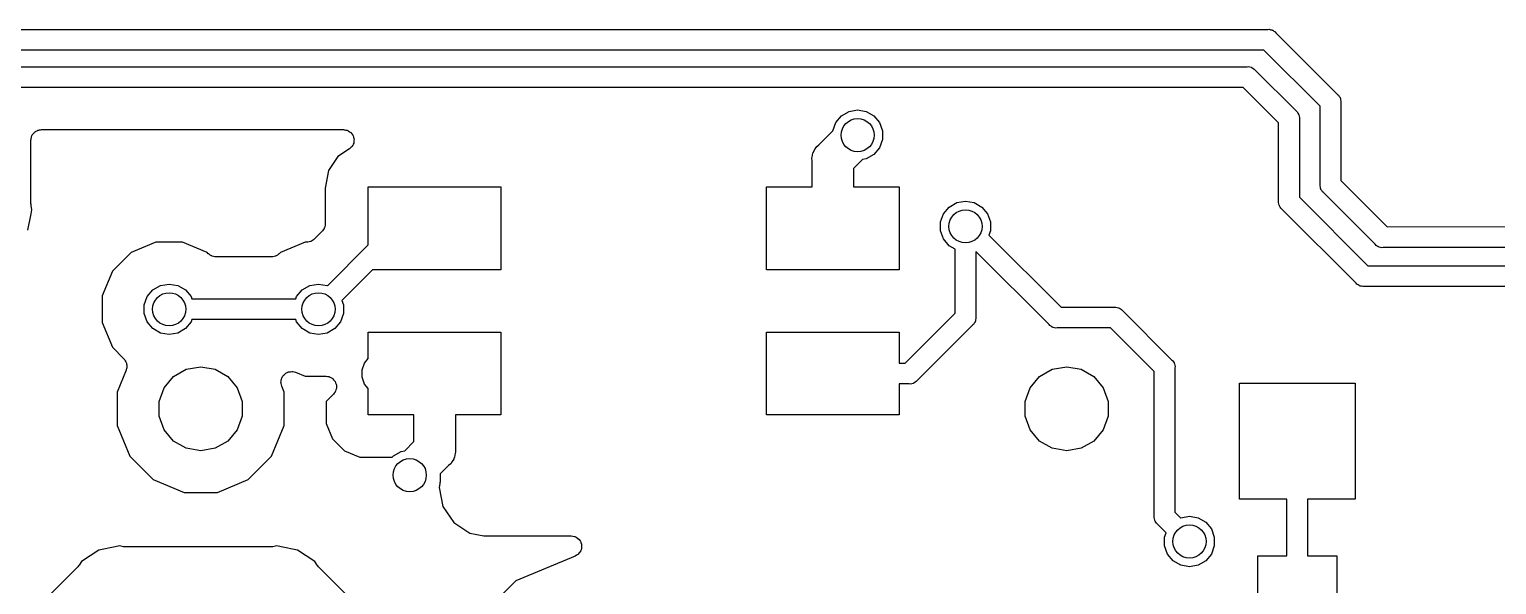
# Model space of a CAD drawing. Extents: x 61 to 194, y -153 to -61.
# Drawn here: x 119.71 to 137.4, y -67.92 to -61.22 of the extents above; entities that cross this region are included whole.
import ezdxf

# ---------------------------------------------------------------- set-up
doc = ezdxf.new("R2010")
doc.units = 0
doc.header["$MEASUREMENT"] = 0
doc.layers.add('BLACK', color=7, linetype='CONTINUOUS')

msp = doc.modelspace()

# ---------------------------------------------------------------- linework, layer by layer
at = {"layer": 'BLACK', "linetype": 'CONTINUOUS'}
for p, q in [((119.155, -61.225), (134.645, -61.225)), ((134.645, -61.225), (134.661, -61.2236)), ((134.661, -61.2236), (134.677, -61.2278)), ((134.677, -61.2278), (134.693, -61.2307)), ((134.693, -61.2307), (134.698, -61.2335)), ((134.698, -61.2335), (134.704, -61.235)), ((134.704, -61.235), (134.717, -61.2445)), ((134.717, -61.2445), (134.732, -61.2528)), ((134.732, -61.2528), (134.742, -61.2655)), ((134.742, -61.2655), (135.485, -62.0078)), ((134.598, -61.475), (119.202, -61.475)), ((135.275, -62.1518), (134.598, -61.475)), ((119.505, -61.675), (134.395, -61.675)), ((134.395, -61.675), (134.411, -61.6736)), ((134.411, -61.6736), (134.427, -61.6778)), ((134.427, -61.6778), (134.443, -61.6807)), ((134.443, -61.6807), (134.448, -61.6835)), ((134.448, -61.6835), (134.454, -61.685)), ((134.454, -61.685), (134.467, -61.6945)), ((134.467, -61.6945), (134.482, -61.7028)), ((134.482, -61.7028), (134.492, -61.7155)), ((134.492, -61.7155), (134.985, -62.2078)), ((134.348, -61.925), (119.552, -61.925)), ((134.775, -62.3518), (134.348, -61.925)), ((135.485, -62.0078), (135.497, -62.0184)), ((135.497, -62.0184), (135.506, -62.0328)), ((135.506, -62.0328), (135.515, -62.0464)), ((135.515, -62.0464), (135.516, -62.0517)), ((135.516, -62.0517), (135.519, -62.0566)), ((135.519, -62.0566), (135.522, -62.0729)), ((135.522, -62.0729), (135.526, -62.0889)), ((129.504, -62.2666), (129.596, -62.2137)), ((129.596, -62.2137), (129.7, -62.1954)), ((129.7, -62.1954), (129.804, -62.2137)), ((129.804, -62.2137), (129.896, -62.2666)), ((134.985, -62.2078), (134.997, -62.2184)), ((134.997, -62.2184), (135.006, -62.2328)), ((135.006, -62.2328), (135.015, -62.2464)), ((135.015, -62.2464), (135.016, -62.2517)), ((135.016, -62.2517), (135.019, -62.2566)), ((135.019, -62.2566), (135.022, -62.2729)), ((135.275, -63.0945), (135.275, -62.1518)), ((135.526, -62.0889), (135.525, -62.1054)), ((135.525, -62.1054), (135.525, -63.0482)), ((119.807, -62.4462), (119.817, -62.4407)), ((119.817, -62.4407), (119.828, -62.4387)), ((119.828, -62.4387), (119.838, -62.4349)), ((119.838, -62.4349), (119.849, -62.4349)), ((119.849, -62.4349), (119.86, -62.433)), ((119.86, -62.433), (123.503, -62.433)), ((123.503, -62.433), (123.509, -62.4342)), ((123.509, -62.4342), (123.516, -62.4338)), ((123.516, -62.4338), (123.531, -62.438)), ((123.531, -62.438), (123.546, -62.4407)), ((123.546, -62.4407), (123.552, -62.4441)), ((129.4, -62.4461), (129.436, -62.3477)), ((129.436, -62.3477), (129.504, -62.2666)), ((129.896, -62.2666), (129.964, -62.3477)), ((129.964, -62.3477), (130, -62.4471)), ((134.775, -63.2945), (134.775, -62.3518)), ((135.022, -62.2729), (135.026, -62.2889)), ((135.026, -62.2889), (135.025, -62.3054)), ((135.025, -62.3054), (135.025, -63.2482)), ((119.733, -62.56), (119.735, -62.5491)), ((119.733, -63.3252), (119.733, -62.56)), ((119.735, -62.5379), (119.739, -62.5275)), ((119.735, -62.5491), (119.735, -62.5379)), ((119.739, -62.5275), (119.741, -62.5166)), ((119.741, -62.5166), (119.746, -62.5069)), ((119.746, -62.5069), (119.75, -62.4965)), ((119.75, -62.4965), (119.757, -62.488)), ((119.757, -62.488), (119.763, -62.4784)), ((119.763, -62.4784), (119.771, -62.4712)), ((119.771, -62.4712), (119.778, -62.4627)), ((119.778, -62.4627), (119.788, -62.4572)), ((119.788, -62.4572), (119.796, -62.45)), ((119.796, -62.45), (119.807, -62.4462)), ((123.552, -62.4441), (123.559, -62.4461)), ((123.559, -62.4461), (123.571, -62.4551)), ((123.571, -62.4551), (123.584, -62.4627)), ((123.584, -62.4627), (123.589, -62.4681)), ((123.589, -62.4681), (123.594, -62.4722)), ((123.594, -62.4722), (123.603, -62.4848)), ((123.603, -62.4848), (123.613, -62.4965)), ((123.613, -62.4965), (123.615, -62.5031)), ((123.618, -62.6092), (123.613, -62.6235)), ((123.615, -62.5031), (123.619, -62.5088)), ((123.625, -62.5955), (123.618, -62.6092)), ((123.619, -62.5088), (123.622, -62.5236)), ((123.622, -62.5236), (123.628, -62.5379)), ((123.628, -62.5821), (123.625, -62.5886)), ((123.625, -62.5886), (123.625, -62.5955)), ((123.628, -62.5379), (123.628, -62.5449)), ((123.628, -62.5449), (123.629, -62.5517)), ((123.629, -62.5517), (123.628, -62.5668)), ((123.628, -62.5668), (123.628, -62.5821)), ((129.206, -62.6368), (129.231, -62.6155)), ((129.231, -62.6155), (129.4, -62.4461)), ((130, -62.5529), (129.964, -62.6523)), ((130, -62.4471), (130, -62.5529)), ((123.434, -62.7588), (123.321, -62.9268)), ((123.573, -62.6656), (123.434, -62.7588)), ((123.578, -62.6608), (123.573, -62.6656)), ((123.584, -62.6573), (123.578, -62.6608)), ((123.594, -62.6456), (123.584, -62.6573)), ((123.605, -62.6351), (123.594, -62.6456)), ((123.608, -62.6288), (123.605, -62.6351)), ((123.613, -62.6235), (123.608, -62.6288)), ((129.147, -62.7779), (129.156, -62.7458)), ((129.15, -62.8109), (129.147, -62.7779)), ((129.156, -62.7458), (129.161, -62.7132)), ((129.161, -62.7132), (129.167, -62.7035)), ((129.167, -62.7035), (129.17, -62.6927)), ((129.17, -62.6927), (129.189, -62.6655)), ((129.189, -62.6655), (129.206, -62.6368)), ((129.759, -62.7942), (129.65, -62.9036)), ((129.804, -62.7863), (129.759, -62.7942)), ((129.896, -62.7334), (129.804, -62.7863)), ((129.964, -62.6523), (129.896, -62.7334)), ((123.321, -62.9268), (123.28, -63.1375)), ((129.15, -63.125), (129.15, -62.8109)), ((129.65, -62.9036), (129.65, -63.125)), ((123.28, -63.1375), (123.28, -63.5726)), ((123.8, -63.8232), (123.8, -63.125)), ((123.8, -63.125), (125.4, -63.125)), ((125.4, -63.125), (125.4, -64.125)), ((128.6, -64.125), (128.6, -63.125)), ((128.6, -63.125), (129.15, -63.125)), ((129.65, -63.125), (130.2, -63.125)), ((130.2, -63.125), (130.2, -64.125)), ((135.274, -63.1111), (135.275, -63.0945)), ((135.278, -63.1271), (135.274, -63.1111)), ((135.281, -63.1434), (135.278, -63.1271)), ((135.284, -63.1482), (135.281, -63.1434)), ((135.285, -63.1536), (135.284, -63.1482)), ((135.525, -63.0482), (136.083, -63.6067)), ((119.735, -63.3374), (119.733, -63.3252)), ((130.804, -63.3666), (130.896, -63.3137)), ((130.896, -63.3137), (131, -63.2954)), ((131, -63.2954), (131.104, -63.3137)), ((131.104, -63.3137), (131.196, -63.3666)), ((134.774, -63.3111), (134.775, -63.2945)), ((134.778, -63.3271), (134.774, -63.3111)), ((135.025, -63.2482), (135.852, -64.075)), ((135.294, -63.1672), (135.285, -63.1536)), ((135.303, -63.1816), (135.294, -63.1672)), ((135.315, -63.1922), (135.303, -63.1816)), ((135.94, -63.8164), (135.315, -63.1922)), ((119.696, -63.647), (119.735, -63.4501)), ((119.735, -63.3499), (119.735, -63.3374)), ((119.745, -63.4), (119.735, -63.3499)), ((119.735, -63.4501), (119.745, -63.4)), ((119.735, -63.4501), (119.735, -63.4501)), ((130.7, -63.5471), (130.736, -63.4477)), ((130.736, -63.4477), (130.804, -63.3666)), ((131.196, -63.3666), (131.264, -63.4477)), ((131.264, -63.4477), (131.3, -63.5471)), ((134.781, -63.3434), (134.778, -63.3271)), ((134.784, -63.3482), (134.781, -63.3434)), ((134.785, -63.3536), (134.784, -63.3482)), ((134.794, -63.3672), (134.785, -63.3536)), ((134.803, -63.3816), (134.794, -63.3672)), ((134.815, -63.3922), (134.803, -63.3816)), ((135.708, -64.2845), (134.815, -63.3922)), ((123.242, -63.6624), (123.15, -63.7548)), ((123.246, -63.6579), (123.242, -63.6624)), ((123.25, -63.6543), (123.246, -63.6579)), ((123.258, -63.6399), (123.25, -63.6543)), ((123.268, -63.6263), (123.258, -63.6399)), ((123.269, -63.6209), (123.268, -63.6263)), ((123.272, -63.6161), (123.269, -63.6209)), ((123.275, -63.5997), (123.272, -63.6161)), ((123.279, -63.5837), (123.275, -63.5997)), ((123.28, -63.5726), (123.279, -63.5781)), ((123.279, -63.5781), (123.279, -63.5837)), ((130.7, -63.6529), (130.7, -63.5471)), ((130.736, -63.7523), (130.7, -63.6529)), ((131.3, -63.6529), (131.281, -63.7045)), ((131.3, -63.5471), (131.3, -63.6529)), ((136.083, -63.6067), (153.389, -63.575)), ((121.239, -63.792), (120.942, -63.915)), ((121.561, -63.792), (121.239, -63.792)), ((121.858, -63.915), (121.561, -63.792)), ((123.039, -63.792), (122.742, -63.915)), ((123.06, -63.792), (123.039, -63.792)), ((123.066, -63.791), (123.06, -63.792)), ((123.071, -63.7915), (123.066, -63.791)), ((123.087, -63.7872), (123.071, -63.7915)), ((123.104, -63.7843), (123.087, -63.7872)), ((123.108, -63.7815), (123.104, -63.7843)), ((123.114, -63.7801), (123.108, -63.7815)), ((123.127, -63.7706), (123.114, -63.7801)), ((123.142, -63.7623), (123.127, -63.7706)), ((123.145, -63.758), (123.142, -63.7623)), ((123.15, -63.7548), (123.145, -63.758)), ((123.308, -64.3157), (123.8, -63.8232)), ((130.804, -63.8334), (130.736, -63.7523)), ((130.875, -63.8742), (130.804, -63.8334)), ((131.281, -63.7045), (132.152, -64.575)), ((135.95, -63.8292), (135.94, -63.8164)), ((135.965, -63.8374), (135.95, -63.8292)), ((135.978, -63.8468), (135.965, -63.8374)), ((135.984, -63.8483), (135.978, -63.8468)), ((135.989, -63.8512), (135.984, -63.8483)), ((136.005, -63.854), (135.989, -63.8512)), ((136.021, -63.8582), (136.005, -63.854)), ((136.037, -63.8568), (136.021, -63.8582)), ((153.4, -63.825), (136.037, -63.8568)), ((120.942, -63.915), (120.715, -64.1423)), ((121.872, -63.9298), (121.858, -63.915)), ((121.877, -63.933), (121.872, -63.9298)), ((121.881, -63.9373), (121.877, -63.933)), ((121.895, -63.9456), (121.881, -63.9373)), ((121.909, -63.9551), (121.895, -63.9456)), ((121.914, -63.9565), (121.909, -63.9551)), ((121.919, -63.9593), (121.914, -63.9565)), ((121.935, -63.9622), (121.919, -63.9593)), ((121.951, -63.9665), (121.935, -63.9622)), ((121.957, -63.966), (121.951, -63.9665)), ((121.962, -63.967), (121.957, -63.966)), ((122.638, -63.967), (121.962, -63.967)), ((122.643, -63.966), (122.638, -63.967)), ((122.649, -63.9665), (122.643, -63.966)), ((122.665, -63.9622), (122.649, -63.9665)), ((122.681, -63.9593), (122.665, -63.9622)), ((122.686, -63.9565), (122.681, -63.9593)), ((122.691, -63.9551), (122.686, -63.9565)), ((122.705, -63.9456), (122.691, -63.9551)), ((122.719, -63.9373), (122.705, -63.9456)), ((122.723, -63.933), (122.719, -63.9373)), ((122.728, -63.9298), (122.723, -63.933)), ((122.742, -63.915), (122.728, -63.9298)), ((130.875, -64.6482), (130.875, -63.8742)), ((132.008, -64.7845), (131.125, -63.9018)), ((131.125, -63.9018), (131.125, -64.6946)), ((120.715, -64.1423), (120.592, -64.4393)), ((123.852, -64.125), (123.481, -64.4955)), ((125.4, -64.125), (123.852, -64.125)), ((130.2, -64.125), (128.6, -64.125)), ((135.852, -64.075), (153.095, -64.075)), ((121.136, -64.4477), (121.204, -64.3666)), ((121.204, -64.3666), (121.296, -64.3137)), ((121.296, -64.3137), (121.4, -64.2954)), ((121.4, -64.2954), (121.504, -64.3137)), ((121.504, -64.3137), (121.596, -64.3666)), ((121.596, -64.3666), (121.664, -64.4477)), ((122.936, -64.4477), (123.004, -64.3666)), ((123.004, -64.3666), (123.096, -64.3137)), ((123.096, -64.3137), (123.2, -64.2954)), ((123.2, -64.2954), (123.304, -64.3137)), ((123.304, -64.3137), (123.308, -64.3157)), ((135.718, -64.2972), (135.708, -64.2845)), ((135.733, -64.3055), (135.718, -64.2972)), ((135.746, -64.315), (135.733, -64.3055)), ((135.752, -64.3165), (135.746, -64.315)), ((135.757, -64.3193), (135.752, -64.3165)), ((135.773, -64.3222), (135.757, -64.3193)), ((135.789, -64.3264), (135.773, -64.3222)), ((135.805, -64.325), (135.789, -64.3264)), ((153.048, -64.325), (135.805, -64.325)), ((120.592, -64.4393), (120.592, -64.7607)), ((121.1, -64.5471), (121.136, -64.4477)), ((121.1, -64.6529), (121.1, -64.5471)), ((121.664, -64.4477), (121.674, -64.475)), ((121.674, -64.475), (122.926, -64.475)), ((122.926, -64.475), (122.936, -64.4477)), ((123.481, -64.4955), (123.5, -64.5471)), ((123.5, -64.5471), (123.5, -64.6529)), ((121.136, -64.7523), (121.1, -64.6529)), ((121.674, -64.725), (121.664, -64.7523)), ((122.926, -64.725), (121.674, -64.725)), ((122.936, -64.7523), (122.926, -64.725)), ((123.5, -64.6529), (123.464, -64.7523)), ((130.273, -65.25), (130.875, -64.6482)), ((131.122, -64.7271), (131.119, -64.7434)), ((131.126, -64.7111), (131.122, -64.7271)), ((131.125, -64.6946), (131.126, -64.7111)), ((132.152, -64.575), (132.795, -64.575)), ((132.795, -64.575), (132.811, -64.5736)), ((132.811, -64.5736), (132.827, -64.5778)), ((132.827, -64.5778), (132.843, -64.5807)), ((132.843, -64.5807), (132.848, -64.5835)), ((132.848, -64.5835), (132.854, -64.585)), ((132.854, -64.585), (132.867, -64.5945)), ((132.867, -64.5945), (132.882, -64.6028)), ((132.882, -64.6028), (132.892, -64.6155)), ((132.892, -64.6155), (133.485, -65.2078)), ((120.592, -64.7607), (120.715, -65.0577)), ((121.204, -64.8334), (121.136, -64.7523)), ((121.296, -64.8863), (121.204, -64.8334)), ((121.4, -64.9046), (121.296, -64.8863)), ((121.504, -64.8863), (121.4, -64.9046)), ((121.596, -64.8334), (121.504, -64.8863)), ((121.664, -64.7523), (121.596, -64.8334)), ((123.004, -64.8334), (122.936, -64.7523)), ((123.096, -64.8863), (123.004, -64.8334)), ((123.2, -64.9046), (123.096, -64.8863)), ((123.304, -64.8863), (123.2, -64.9046)), ((123.396, -64.8334), (123.304, -64.8863)), ((123.464, -64.7523), (123.396, -64.8334)), ((123.8, -65.1946), (123.8, -64.875)), ((123.8, -64.875), (125.4, -64.875)), ((125.4, -64.875), (125.4, -65.875)), ((128.6, -65.875), (128.6, -64.875)), ((128.6, -64.875), (130.2, -64.875)), ((130.2, -64.875), (130.2, -65.25)), ((131.085, -64.7922), (130.417, -65.4595)), ((131.097, -64.7816), (131.085, -64.7922)), ((131.106, -64.7672), (131.097, -64.7816)), ((131.115, -64.7536), (131.106, -64.7672)), ((131.116, -64.7482), (131.115, -64.7536)), ((131.119, -64.7434), (131.116, -64.7482)), ((132.018, -64.7972), (132.008, -64.7845)), ((132.033, -64.8055), (132.018, -64.7972)), ((132.046, -64.815), (132.033, -64.8055)), ((132.052, -64.8165), (132.046, -64.815)), ((132.057, -64.8193), (132.052, -64.8165)), ((132.073, -64.8222), (132.057, -64.8193)), ((132.089, -64.8264), (132.073, -64.8222)), ((132.105, -64.825), (132.089, -64.8264)), ((132.748, -64.825), (132.105, -64.825)), ((133.275, -65.3518), (132.748, -64.825)), ((120.715, -65.0577), (120.854, -65.1967)), ((120.854, -65.1967), (120.859, -65.2035)), ((120.859, -65.2035), (120.865, -65.2092)), ((120.865, -65.2092), (120.871, -65.2215)), ((120.871, -65.2215), (120.879, -65.2328)), ((120.879, -65.2328), (120.881, -65.2409)), ((120.881, -65.2409), (120.885, -65.2483)), ((120.885, -65.2483), (120.887, -65.262)), ((120.887, -65.262), (120.891, -65.2754)), ((123.725, -65.3309), (123.755, -65.2481)), ((123.755, -65.2481), (123.8, -65.1946)), ((130.2, -65.25), (130.273, -65.25)), ((133.485, -65.2078), (133.497, -65.2184)), ((133.497, -65.2184), (133.506, -65.2328)), ((133.506, -65.2328), (133.515, -65.2464)), ((133.515, -65.2464), (133.516, -65.2518)), ((133.516, -65.2518), (133.519, -65.2566)), ((133.519, -65.2566), (133.522, -65.2729)), ((120.882, -65.3351), (120.772, -65.5995)), ((120.883, -65.3269), (120.882, -65.3351)), ((120.887, -65.3194), (120.883, -65.3269)), ((120.888, -65.3055), (120.887, -65.3194)), ((120.891, -65.292), (120.888, -65.3055)), ((120.891, -65.2754), (120.89, -65.2837)), ((120.89, -65.2837), (120.891, -65.292)), ((121.34, -65.5461), (121.454, -65.4111)), ((121.454, -65.4111), (121.606, -65.3229)), ((121.606, -65.3229), (121.78, -65.2923)), ((121.78, -65.2923), (121.954, -65.3229)), ((121.954, -65.3229), (122.106, -65.4111)), ((122.106, -65.4111), (122.22, -65.5461)), ((122.751, -65.4499), (122.753, -65.4447)), ((122.753, -65.4447), (122.754, -65.4392)), ((122.754, -65.4392), (122.761, -65.4245)), ((122.761, -65.4245), (122.768, -65.4091)), ((122.768, -65.4091), (122.772, -65.405)), ((122.772, -65.405), (122.774, -65.4001)), ((122.774, -65.4001), (122.786, -65.3888)), ((122.786, -65.3888), (122.798, -65.3766)), ((122.798, -65.3766), (122.803, -65.374)), ((122.803, -65.374), (122.807, -65.3703)), ((122.807, -65.3703), (122.822, -65.3639)), ((122.822, -65.3639), (122.837, -65.3562)), ((122.837, -65.3562), (122.842, -65.3555)), ((122.842, -65.3555), (122.847, -65.3534)), ((122.847, -65.3534), (122.864, -65.3527)), ((122.864, -65.3527), (122.88, -65.3505)), ((122.88, -65.3505), (122.886, -65.3517)), ((122.886, -65.3517), (122.891, -65.3515)), ((122.891, -65.3515), (122.907, -65.3564)), ((122.907, -65.3564), (122.923, -65.36)), ((122.923, -65.36), (123.039, -65.408)), ((123.039, -65.408), (123.291, -65.408)), ((123.291, -65.408), (123.307, -65.4109)), ((123.307, -65.4109), (123.324, -65.4123)), ((123.324, -65.4123), (123.329, -65.4147)), ((123.329, -65.4147), (123.334, -65.4157)), ((123.334, -65.4157), (123.349, -65.424)), ((123.349, -65.424), (123.364, -65.431)), ((123.364, -65.431), (123.368, -65.4349)), ((123.368, -65.4349), (123.372, -65.4377)), ((123.372, -65.4377), (123.383, -65.4504)), ((123.725, -65.4191), (123.725, -65.3309)), ((123.755, -65.5019), (123.725, -65.4191)), ((131.78, -65.5461), (131.894, -65.4111)), ((131.894, -65.4111), (132.046, -65.3229)), ((132.046, -65.3229), (132.22, -65.2923)), ((132.22, -65.2923), (132.394, -65.3229)), ((132.394, -65.3229), (132.546, -65.4111)), ((132.546, -65.4111), (132.66, -65.5461)), ((133.275, -67.0946), (133.275, -65.3518)), ((133.522, -65.2729), (133.526, -65.2889)), ((133.526, -65.2889), (133.525, -65.3054)), ((133.525, -65.3054), (133.525, -67.0482)), ((120.772, -65.5995), (120.772, -66.0005)), ((121.28, -65.7118), (121.34, -65.5461)), ((122.22, -65.5461), (122.28, -65.7118)), ((122.748, -65.4829), (122.75, -65.4665)), ((122.749, -65.4884), (122.748, -65.4829)), ((122.749, -65.4939), (122.749, -65.4884)), ((122.754, -65.5098), (122.749, -65.4939)), ((122.75, -65.4665), (122.751, -65.4499)), ((122.758, -65.526), (122.754, -65.5098)), ((122.788, -65.5995), (122.758, -65.526)), ((122.788, -66.0005), (122.788, -65.5995)), ((123.381, -65.6248), (123.292, -65.7134)), ((123.39, -65.6112), (123.381, -65.6248)), ((123.383, -65.4504), (123.395, -65.4622)), ((123.401, -65.5985), (123.39, -65.6112)), ((123.395, -65.4622), (123.397, -65.4672)), ((123.397, -65.4672), (123.401, -65.4715)), ((123.401, -65.4715), (123.406, -65.4871)), ((123.403, -65.5932), (123.401, -65.5985)), ((123.406, -65.5887), (123.403, -65.5932)), ((123.406, -65.4871), (123.413, -65.5021)), ((123.41, -65.5726), (123.406, -65.5887)), ((123.416, -65.5571), (123.41, -65.5726)), ((123.413, -65.5021), (123.414, -65.5077)), ((123.414, -65.5077), (123.416, -65.5129)), ((123.416, -65.5129), (123.416, -65.5295)), ((123.416, -65.5295), (123.417, -65.5461)), ((123.417, -65.5461), (123.416, -65.5515)), ((123.416, -65.5515), (123.416, -65.5571)), ((123.8, -65.5554), (123.755, -65.5019)), ((123.8, -65.875), (123.8, -65.5554)), ((130.32, -65.5), (130.2, -65.5)), ((130.2, -65.5), (130.2, -65.875)), ((130.336, -65.5014), (130.32, -65.5)), ((130.352, -65.4972), (130.336, -65.5014)), ((130.368, -65.4943), (130.352, -65.4972)), ((130.373, -65.4915), (130.368, -65.4943)), ((130.379, -65.49), (130.373, -65.4915)), ((130.392, -65.4805), (130.379, -65.49)), ((130.407, -65.4722), (130.392, -65.4805)), ((130.417, -65.4595), (130.407, -65.4722)), ((131.72, -65.7118), (131.78, -65.5461)), ((132.66, -65.5461), (132.72, -65.7118)), ((134.302, -66.8885), (134.302, -65.4915)), ((134.302, -65.4915), (135.698, -65.4915)), ((135.698, -65.4915), (135.698, -66.8885)), ((121.28, -65.8882), (121.28, -65.7118)), ((122.28, -65.7118), (122.28, -65.8882)), ((123.292, -65.7134), (123.292, -65.976)), ((131.72, -65.8882), (131.72, -65.7118)), ((132.72, -65.7118), (132.72, -65.8882)), ((121.34, -66.0539), (121.28, -65.8882)), ((122.28, -65.8882), (122.22, -66.0539)), ((123.292, -65.976), (123.369, -66.1628)), ((124.35, -65.875), (123.8, -65.875)), ((124.35, -66.1964), (124.35, -65.875)), ((125.4, -65.875), (124.85, -65.875)), ((124.85, -65.875), (124.85, -66.2891)), ((130.2, -65.875), (128.6, -65.875)), ((131.78, -66.0539), (131.72, -65.8882)), ((132.72, -65.8882), (132.66, -66.0539)), ((120.772, -66.0005), (120.925, -66.371)), ((121.454, -66.1889), (121.34, -66.0539)), ((122.22, -66.0539), (122.106, -66.1889)), ((122.635, -66.371), (122.788, -66.0005)), ((131.894, -66.1889), (131.78, -66.0539)), ((132.66, -66.0539), (132.546, -66.1889)), ((121.606, -66.2771), (121.454, -66.1889)), ((121.78, -66.3077), (121.606, -66.2771)), ((121.954, -66.2771), (121.78, -66.3077)), ((122.106, -66.1889), (121.954, -66.2771)), ((123.369, -66.1628), (123.512, -66.3057)), ((123.512, -66.3057), (123.699, -66.383)), ((124.104, -66.3666), (124.196, -66.3137)), ((124.196, -66.3137), (124.241, -66.3058)), ((124.241, -66.3058), (124.35, -66.1964)), ((124.853, -66.3221), (124.844, -66.3542)), ((124.85, -66.2891), (124.853, -66.3221)), ((132.046, -66.2771), (131.894, -66.1889)), ((132.22, -66.3077), (132.046, -66.2771)), ((132.394, -66.2771), (132.22, -66.3077)), ((132.546, -66.1889), (132.394, -66.2771)), ((120.925, -66.371), (121.209, -66.6545)), ((122.351, -66.6545), (122.635, -66.371)), ((123.699, -66.383), (124.09, -66.383)), ((124.09, -66.383), (124.104, -66.3666)), ((124.769, -66.4845), (124.667, -66.5866)), ((124.794, -66.4632), (124.769, -66.4845)), ((124.811, -66.4345), (124.794, -66.4632)), ((124.83, -66.4073), (124.811, -66.4345)), ((124.833, -66.3965), (124.83, -66.4073)), ((124.839, -66.3868), (124.833, -66.3965)), ((124.844, -66.3542), (124.839, -66.3868)), ((121.209, -66.6545), (121.579, -66.808)), ((121.981, -66.808), (122.351, -66.6545)), ((124.667, -66.6801), (124.665, -66.6924)), ((124.667, -66.5866), (124.667, -66.6801)), ((121.579, -66.808), (121.981, -66.808)), ((124.665, -66.7048), (124.656, -66.75)), ((124.656, -66.75), (124.701, -66.9775)), ((124.665, -66.6924), (124.665, -66.7048)), ((124.701, -66.9775), (124.83, -67.1703)), ((134.875, -66.8885), (134.302, -66.8885)), ((134.875, -67.575), (134.875, -66.8885)), ((135.698, -66.8885), (135.125, -66.8885)), ((135.125, -66.8885), (135.125, -67.575)), ((124.83, -67.1703), (125.023, -67.2992)), ((133.274, -67.1111), (133.275, -67.0946)), ((133.278, -67.1271), (133.274, -67.1111)), ((133.281, -67.1434), (133.278, -67.1271)), ((133.284, -67.1482), (133.281, -67.1434)), ((133.285, -67.1536), (133.284, -67.1482)), ((133.294, -67.1672), (133.285, -67.1536)), ((133.303, -67.1816), (133.294, -67.1672)), ((133.315, -67.1923), (133.303, -67.1816)), ((133.419, -67.2955), (133.315, -67.1923)), ((133.525, -67.0482), (133.592, -67.1157)), ((133.592, -67.1157), (133.596, -67.1137)), ((133.596, -67.1137), (133.7, -67.0954)), ((133.7, -67.0954), (133.804, -67.1137)), ((133.804, -67.1137), (133.896, -67.1666)), ((133.896, -67.1666), (133.964, -67.2477)), ((125.023, -67.2992), (125.193, -67.333)), ((125.193, -67.333), (126.247, -67.333)), ((126.247, -67.333), (126.266, -67.3364)), ((126.266, -67.3364), (126.285, -67.3389)), ((126.285, -67.3389), (126.287, -67.3402)), ((126.287, -67.3402), (126.29, -67.3407)), ((126.29, -67.3407), (126.307, -67.3503)), ((126.307, -67.3503), (126.324, -67.3592)), ((126.324, -67.3592), (126.326, -67.3613)), ((126.326, -67.3613), (126.328, -67.3627)), ((126.328, -67.3627), (126.341, -67.3775)), ((126.341, -67.3775), (126.354, -67.3918)), ((126.354, -67.3918), (126.355, -67.3944)), ((126.355, -67.3944), (126.357, -67.3965)), ((133.4, -67.3471), (133.419, -67.2955)), ((133.4, -67.4529), (133.4, -67.3471)), ((133.964, -67.2477), (134, -67.3471)), ((134, -67.3471), (134, -67.4529)), ((120.553, -67.5037), (120.344, -67.6436)), ((120.75, -67.4646), (120.553, -67.5037)), ((120.8, -67.4546), (120.75, -67.4646)), ((120.75, -67.4646), (120.75, -67.4646)), ((120.85, -67.4646), (120.8, -67.4546)), ((120.863, -67.4648), (120.85, -67.4646)), ((120.875, -67.467), (120.863, -67.4648)), ((122.625, -67.467), (120.875, -67.467)), ((122.637, -67.4648), (122.625, -67.467)), ((122.65, -67.4646), (122.637, -67.4648)), ((122.7, -67.4546), (122.65, -67.4646)), ((122.75, -67.4646), (122.7, -67.4546)), ((122.947, -67.5037), (122.75, -67.4646)), ((122.75, -67.4646), (122.75, -67.4646)), ((123.156, -67.6436), (122.947, -67.5037)), ((126.311, -67.567), (126.295, -67.5773)), ((126.328, -67.5573), (126.311, -67.567)), ((126.33, -67.5551), (126.328, -67.5573)), ((126.332, -67.5536), (126.33, -67.5551)), ((126.344, -67.5383), (126.332, -67.5536)), ((126.357, -67.5235), (126.344, -67.5383)), ((126.357, -67.3965), (126.363, -67.4147)), ((126.359, -67.5186), (126.357, -67.5209)), ((126.357, -67.5209), (126.357, -67.5235)), ((126.365, -67.5002), (126.359, -67.5186)), ((126.363, -67.4147), (126.371, -67.4325)), ((126.372, -67.4821), (126.365, -67.5002)), ((126.371, -67.4325), (126.371, -67.4353)), ((126.371, -67.4353), (126.372, -67.4379)), ((126.372, -67.4379), (126.372, -67.4573)), ((126.372, -67.4573), (126.372, -67.4766)), ((126.372, -67.4766), (126.372, -67.4792)), ((126.372, -67.4792), (126.372, -67.4821)), ((133.436, -67.5523), (133.4, -67.4529)), ((133.504, -67.6334), (133.436, -67.5523)), ((133.964, -67.5523), (133.896, -67.6334)), ((134, -67.4529), (133.964, -67.5523)), ((120.299, -67.7053), (119.275, -68.7298)), ((120.307, -67.6951), (120.299, -67.7053)), ((120.315, -67.6861), (120.307, -67.6951)), ((120.344, -67.6436), (120.315, -67.6861)), ((123.185, -67.6861), (123.156, -67.6436)), ((123.193, -67.6951), (123.185, -67.6861)), ((123.201, -67.7053), (123.193, -67.6951)), ((124.195, -68.6995), (123.201, -67.7053)), ((126.295, -67.5773), (125.579, -67.8738)), ((133.596, -67.6863), (133.504, -67.6334)), ((133.7, -67.7046), (133.596, -67.6863)), ((133.804, -67.6863), (133.7, -67.7046)), ((133.896, -67.6334), (133.804, -67.6863)), ((134.525, -68.1), (134.525, -67.575)), ((134.525, -67.575), (134.875, -67.575)), ((135.125, -67.575), (135.475, -67.575)), ((135.475, -67.575), (135.475, -68.5232)), ((125.579, -67.8738), (124.874, -68.5793))]:
    msp.add_line(p, q, dxfattribs=at)
at = {"layer": 'BLACK'}
for centre in [(129.7, -62.5), (131, -63.6), (121.4, -64.6), (123.2, -64.6), (124.3, -66.6), (133.7, -67.4)]:
    msp.add_circle(centre, 0.2, dxfattribs=at)

doc.saveas('drawing.dxf')
